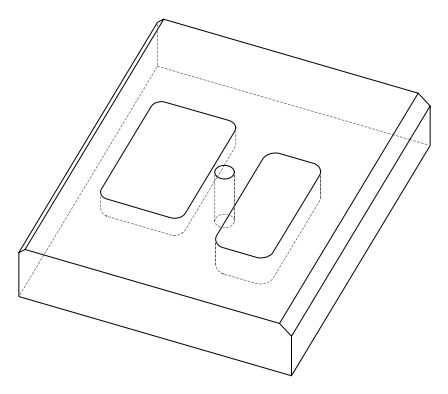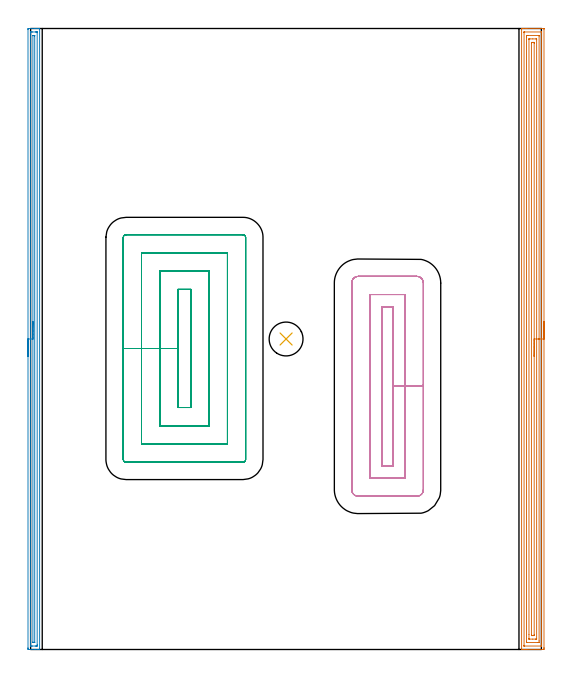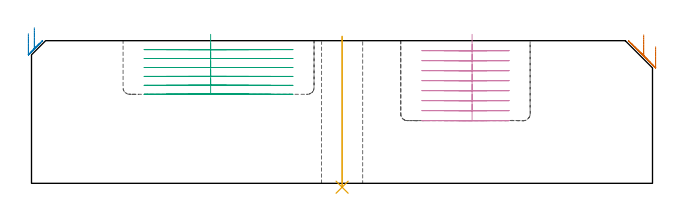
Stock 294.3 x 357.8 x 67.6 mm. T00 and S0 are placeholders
(PLAN: 5 operations, 2 tool changes, 51.7 min)
(1 AREA_MILL | FG_CHAMFER_SURFACE | UGT0205_001 | 14.56 min | 29776 mm3)
(2 AREA_MILL_1 | FG_CHAMFER_SURFACE_1 | UGT0205_001 | 8.76 min | 8037 mm3)
(3 MILL_RECTANGULAR_POCKET | POCKET_RECTANGULAR_STRAIGHT | UGT0201_095 | Follow Part, ap 5, ae 75% | 14.36 min | 343425 mm3)
(4 MILL_RECTANGULAR_POCKET_1 | POCKET_RECTANGULAR_STRAIGHT_1 | UGT0201_095 | Follow Part, ap 5, ae 75% | 13.72 min | 333717 mm3)
(5 INDEXABLE_INSERT_DRILL_THROUGH_HOLE_FROM_SOLID | STEP1HOLE | NXT0302_010 | 0.29 min | 20190 mm3)
(TOOL UGT0205_001 | Chamfer Mill 20 x 3 x 45 deg. | D20 FL50 Z2)
(TOOL UGT0201_095 | End mill 20 mm | D20 R3 FL38 Z4)
(TOOL NXT0302_010 | Index. Insert Drill 19.5mm [880-D1950L25-05] | D19.5 PA176 FL98 Z2)
(OP 1 AREA_MILL)
G17 G21 G94 G90
T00 M6
G54
G17 G0 G90 X295.8 Y188.9 S1061 M3
G43 Z77.6 H0
Z64.7
G94 G1 Y188.862 Z63.828 F250.
Y188.748 Z62.963
Y188.559 Z62.112
Y188.297 Z61.28
Y187.963 Z60.474
Y187.56 Z59.7
Y187.091 Z58.964
Y186.56 Z58.272
Y185.971 Z57.629
Y185.328 Z57.04
Y184.636 Z56.508
Y183.9 Z56.04
Y183.126 Z55.637
Y182.32 Z55.303
Y181.488 Z55.041
Y180.636 Z54.852
Y179.772 Z54.738
Y178.9 Z54.7
Y1.171
X295.799 Y0.622 Z54.701
X295.797 Y0.28 Z54.702
X295.793 Y0.01 Z54.704
X295.463 Y0. Z55.034
X285.857 Z64.637
X285.326 Z65.171
X284.984 Z65.512
X284.452 Z66.044
X284.11 Z66.384
X283.164 Z67.336
X283.031 Y0.001 Z67.461
X282.951 Y0.006 Z67.541
X282.903 Y0.01 Z67.588
X282.9 Y0.175 Z67.6
Y357.625
X282.902 Y357.79 Z67.589
X283.03 Y357.797 Z67.463
X283.164 Y357.8 Z67.335
X283.426 Z67.074
X284.11 Z66.384
X285.326 Z65.171
X285.857 Z64.637
X295.463 Z55.034
X295.732 Y357.796 Z54.765
X295.792 Y357.79 Z54.705
X295.799 Y357.728 Z54.699
X295.8 Y357.178 Z54.7
Y178.9
X294.386 Z56.114
X294.385 Y2.409 Z56.115
X294.383 Y2.067 Z56.117
X294.381 Y2.025 Z56.119
X294.38 Y2.012 Z56.12
X294.355 Y2.009 Z56.145
X294.249 Y2.003 Z56.251
X294.116 Y2. Z56.384
X284.51 Z65.99
X284.361 Y2.003 Z66.139
X284.329 Y2.007 Z66.171
X284.321 Y2.011 Z66.179
X284.319 Y2.021 Z66.181
X284.316 Y2.056 Z66.184
X284.315 Y2.2 Z66.185
X284.314 Y2.409 Z66.186
X284.315 Y355.391 Z66.185
X284.317 Y355.733 Z66.183
X284.319 Y355.775 Z66.181
X284.32 Y355.788 Z66.18
X284.345 Y355.791 Z66.155
X284.451 Y355.796 Z66.049
X284.584 Y355.799 Z65.916
X294.19 Y355.8 Z56.31
X294.34 Y355.797 Z56.16
X294.371 Y355.793 Z56.129
X294.379 Y355.789 Z56.121
X294.381 Y355.779 Z56.119
X294.384 Y355.744 Z56.116
X294.386 Y355.6 Z56.114
Y355.391
Y178.9
X292.972 Z57.528
Y4.959
X292.97 Y4.196 Z57.53
X292.968 Y4.069 Z57.532
X292.965 Y4.024 Z57.535
X292.959 Y4.009 Z57.541
X292.939 Y4.007 Z57.561
X292.843 Y4.004 Z57.657
X292.162 Y4. Z58.338
X285.857 Y4.001 Z64.643
X285.793 Y4.004 Z64.707
X285.743 Y4.01 Z64.757
X285.735 Y4.012 Z64.765
X285.733 Y4.028 Z64.767
X285.73 Y4.065 Z64.77
X285.729 Y4.196 Z64.771
Y4.328
X285.728 Y352.841 Z64.772
X285.73 Y353.604 Z64.77
X285.732 Y353.731 Z64.768
X285.735 Y353.776 Z64.765
X285.741 Y353.79 Z64.759
X285.761 Y353.793 Z64.739
X285.857 Y353.796 Z64.643
X286.538 Y353.8 Z63.962
X286.73 Z63.77
X292.843 Y353.799 Z57.657
X292.907 Y353.796 Z57.593
X292.957 Y353.79 Z57.543
X292.965 Y353.788 Z57.535
X292.967 Y353.772 Z57.533
X292.97 Y353.735 Z57.53
X292.971 Y353.604 Z57.529
X292.972 Y353.472 Z57.528
Y178.9
X291.557 Z58.943
Y6.249
X291.555 Y6.123 Z58.945
X291.55 Y6.041 Z58.95
X291.546 Y6.009 Z58.954
X291.525 Y6.008 Z58.975
X291.097 Y6. Z59.403
X291.081 Z59.419
X289.35 Z61.15
X287.587 Z62.913
X287.181 Y6.01 Z63.319
X287.149 Y6.021 Z63.351
X287.146 Y6.052 Z63.354
X287.144 Y6.097 Z63.356
X287.143 Y8.664 Z63.357
Y351.551
X287.145 Y351.677 Z63.355
X287.15 Y351.759 Z63.35
X287.154 Y351.79 Z63.346
X287.175 Y351.792 Z63.325
X287.603 Y351.8 Z62.897
X287.62 Z62.88
X289.35 Z61.15
X291.113 Z59.387
X291.519 Y351.79 Z58.981
X291.551 Y351.779 Z58.949
X291.554 Y351.748 Z58.946
X291.556 Y351.703 Z58.944
X291.557 Y351.658 Z58.943
Y351.345
Y178.9
X290.143 Z60.357
Y8.664
X290.141 Y8.259 Z60.359
X290.138 Y8.056 Z60.362
X290.136 Y8.014 Z60.364
X290.092 Y8.01 Z60.408
X289.996 Y8.003 Z60.504
X289.35 Y8. Z61.15
X289.126 Z61.374
X288.637 Y8.003 Z61.863
X288.582 Y8.007 Z61.918
X288.567 Y8.01 Z61.933
X288.564 Y8.019 Z61.936
X288.561 Y8.06 Z61.939
X288.558 Y8.234 Z61.942
X288.557 Y8.582 Z61.943
Y349.135
X288.559 Y349.541 Z61.941
X288.562 Y349.744 Z61.938
X288.564 Y349.786 Z61.936
X288.608 Y349.79 Z61.892
X288.704 Y349.797 Z61.796
X289.35 Y349.8 Z61.15
X289.574 Z60.926
X290.063 Y349.797 Z60.437
X290.118 Y349.793 Z60.382
X290.133 Y349.79 Z60.367
X290.136 Y349.781 Z60.364
X290.139 Y349.74 Z60.361
X290.142 Y349.566 Z60.358
X290.143 Y349.217 Z60.357
Y178.9
Y178.028 Z60.395
Y177.163 Z60.509
Y176.312 Z60.698
Y175.48 Z60.96
Y174.674 Z61.294
Y173.9 Z61.697
Y173.164 Z62.165
Y172.472 Z62.696
Y171.829 Z63.286
Y171.24 Z63.929
Y170.708 Z64.621
Y170.24 Z65.357
Y169.837 Z66.131
Y169.503 Z66.937
Y169.241 Z67.769
Y169.052 Z68.62
Y168.938 Z69.485
Y168.9 Z70.357
G0 Z77.6
M5
M2
(OP 2 AREA_MILL_1)
G17 G21 G94 G90
T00 M6
G54
G17 G0 G90 X-1.5 Y168.9 S1061 M3
G43 Z77.6 H0
Z70.9
G94 G1 Y168.938 Z70.028 F250.
Y169.052 Z69.164
Y169.241 Z68.312
Y169.503 Z67.48
Y169.837 Z66.674
Y170.24 Z65.9
Y170.709 Z65.164
Y171.24 Z64.472
Y171.829 Z63.829
Y172.472 Z63.24
Y173.164 Z62.708
Y173.9 Z62.24
Y174.674 Z61.837
Y175.48 Z61.503
Y176.312 Z61.241
Y177.164 Z61.052
Y178.028 Z60.938
Y178.9 Z60.9
Y357.178
X-1.498 Y357.486
X-1.494 Y357.79 Z60.903
X-1.198 Y357.8 Z61.199
X2.285 Z64.68
X2.815 Z65.212
X3.156 Z65.552
X3.686 Z66.082
X4.027 Z66.422
X4.709 Z67.109
X4.963 Z67.363
X5.083 Y357.798 Z67.475
X5.197 Y357.79 Z67.588
X5.2 Y357.625 Z67.6
Y0.175
X5.197 Y0.01 Z67.588
X5.083 Y0.002 Z67.475
X4.963 Y0. Z67.363
X4.709 Z67.109
X4.027 Z66.422
X2.815 Z65.212
X2.285 Z64.68
X-1.101 Z61.296
X-1.198 Y0.002 Z61.199
X-1.494 Y0.01 Z60.903
X-1.498 Y0.314 Z60.9
X-1.5 Y0.622
Y0.932
Y178.9
X-0.086 Z62.314
X-0.085 Y355.143 Z62.315
X-0.084 Y355.391 Z62.316
X-0.08 Y355.714 Z62.32
X-0.079 Y355.785 Z62.321
X0.013 Y355.791 Z62.413
X0.147 Y355.798 Z62.547
X0.544 Y355.799 Z62.944
X1.016 Y355.8 Z63.416
X2.758 Z65.158
X3.156 Z65.556
X3.63 Y355.798 Z66.03
X3.752 Y355.792 Z66.152
X3.776 Y355.79 Z66.176
X3.779 Y355.747 Z66.179
X3.783 Y355.641 Z66.183
X3.785 Y355.391 Z66.185
Y2.657
X3.784 Y2.409 Z66.184
X3.78 Y2.087 Z66.18
X3.779 Y2.015 Z66.179
X3.687 Y2.009 Z66.087
X3.553 Y2.002 Z65.953
X3.156 Y2.001 Z65.556
X2.684 Y2. Z65.084
X0.942 Z63.342
X0.544 Z62.944
X0.07 Y2.002 Z62.47
X-0.052 Y2.008 Z62.348
X-0.076 Y2.01 Z62.324
X-0.079 Y2.053 Z62.321
X-0.083 Y2.159 Z62.317
X-0.085 Y2.409 Z62.315
X-0.086 Y178.9 Z62.314
X1.328 Z63.728
X1.329 Y353.604 Z63.729
X1.33 Y353.69 Z63.73
X1.335 Y353.779 Z63.735
X1.337 Y353.791 Z63.737
X1.344 Y353.794 Z63.744
X1.367 Y353.798 Z63.767
X1.415 Y353.799 Z63.815
X2.095 Z64.495
X2.285 Y353.796 Z64.685
X2.348 Y353.792 Z64.748
X2.364 Y353.789 Z64.764
X2.367 Y353.75 Z64.767
X2.37 Y353.692 Z64.77
X2.371 Y353.604 Z64.771
Y353.515
Y4.196
X2.37 Y4.11 Z64.77
X2.365 Y4.021 Z64.765
X2.363 Y4.009 Z64.763
X2.356 Y4.006 Z64.756
X2.333 Y4.002 Z64.733
X2.285 Y4.001 Z64.685
X1.605 Z64.005
X1.415 Y4.004 Z63.815
X1.352 Y4.008 Z63.752
X1.335 Y4.011 Z63.735
X1.333 Y4.05 Z63.733
X1.33 Y4.108 Z63.73
X1.329 Y4.196 Z63.729
X1.328 Y4.285 Z63.728
Y178.9
Y179.772 Z63.766
Y180.637 Z63.88
Y181.488 Z64.069
Y182.32 Z64.332
Y183.126 Z64.665
Y183.9 Z65.068
Y184.636 Z65.537
Y185.328 Z66.068
Y185.971 Z66.657
Y186.56 Z67.301
Y187.092 Z67.993
Y187.56 Z68.728
Y187.963 Z69.502
Y188.297 Z70.308
Y188.559 Z71.14
Y188.748 Z71.992
Y188.862 Z72.857
Y188.9 Z73.728
G0 Z77.6
M5
M2
(OP 3 MILL_RECTANGULAR_POCKET)
G17 G21 G94 G90
T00 M6
G54
G17 G0 G90 X84.9 Y200.445 S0 M3
G43 Z77.6 H0
Z70.6
G94 G1 Y173.45 Z63.367 F250.
Y139.4 F500.
X92.4
Y207.5
X84.9
Y173.45
X74.4
Y128.9
X102.9
Y218.
X74.4
Y173.45
X63.9
Y118.4
X113.4
Y228.5
X63.9
Y173.45
X53.4
Y109.5
G3 X55. Y107.9 R1.6
G1 X122.3
G3 X123.9 Y109.5 R1.6
G1 Y237.4
G3 X122.3 Y239. R1.6
G1 X55.
G3 X53.4 Y237.4 R1.6
G1 Y173.45
Y172.45
G0 X84.9 Y200.445 Z66.367
G1 Y173.45 Z59.133 F250.
Y139.4 F500.
X92.4
Y207.5
X84.9
Y173.45
X74.4
Y128.9
X102.9
Y218.
X74.4
Y173.45
X63.9
Y118.4
X113.4
Y228.5
X63.9
Y173.45
X53.4
Y109.5
G3 X55. Y107.9 R1.6
G1 X122.3
G3 X123.9 Y109.5 R1.6
G1 Y237.4
G3 X122.3 Y239. R1.6
G1 X55.
G3 X53.4 Y237.4 R1.6
G1 Y173.45
Y172.45
G0 X84.9 Y200.445 Z62.133
G1 Y173.45 Z54.9 F250.
Y139.4 F500.
X92.4
Y207.5
X84.9
Y173.45
X74.4
Y128.9
X102.9
Y218.
X74.4
Y173.45
X63.9
Y118.4
X113.4
Y228.5
X63.9
Y173.45
X53.4
Y109.5
G3 X55. Y107.9 R1.6
G1 X122.3
G3 X123.9 Y109.5 R1.6
G1 Y237.4
G3 X122.3 Y239. R1.6
G1 X55.
G3 X53.4 Y237.4 R1.6
G1 Y173.45
Y172.45
G0 X84.9 Y200.445 Z57.9
G1 Y173.45 Z50.667 F250.
Y139.4 F500.
X92.4
Y207.5
X84.9
Y173.45
X74.4
Y128.9
X102.9
Y218.
X74.4
Y173.45
X63.9
Y118.4
X113.4
Y228.5
X63.9
Y173.45
X53.4
Y109.5
G3 X55. Y107.9 R1.6
G1 X122.3
G3 X123.9 Y109.5 R1.6
G1 Y237.4
G3 X122.3 Y239. R1.6
G1 X55.
G3 X53.4 Y237.4 R1.6
G1 Y173.45
Y172.45
G0 X84.9 Y200.445 Z53.667
G1 Y173.45 Z46.433 F250.
Y139.4 F500.
X92.4
Y207.5
X84.9
Y173.45
X74.4
Y128.9
X102.9
Y218.
X74.4
Y173.45
X63.9
Y118.4
X113.4
Y228.5
X63.9
Y173.45
X53.4
Y109.5
G3 X55. Y107.9 R1.6
G1 X122.3
G3 X123.9 Y109.5 R1.6
G1 Y237.4
G3 X122.3 Y239. R1.6
G1 X55.
G3 X53.4 Y237.4 R1.6
G1 Y173.45
Y172.45
G0 X84.9 Y200.445 Z49.433
G1 Y173.45 Z42.2 F250.
Y139.4 F500.
X92.4
Y207.5
X84.9
Y173.45
X74.4
Y128.9
X102.9
Y218.
X74.4
Y173.45
X63.9
Y118.4
X113.4
Y228.5
X63.9
Y173.45
X53.4
Y109.5
G3 X55. Y107.9 R1.6
G1 X122.3
G3 X123.9 Y109.5 R1.6
G1 Y237.4
G3 X122.3 Y239. R1.6
G1 X55.
G3 X53.4 Y237.4 R1.6
G1 Y173.45
Y172.45
G0 Z77.6
M5
M2
(OP 4 MILL_RECTANGULAR_POCKET_1)
G17 G21 G94 G90
T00 M6
G54
G17 G0 G90 X208.8 Y122.773 S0 M3
G43 Z77.6 H0
Z70.6
G94 G1 Y151.65 Z62.862 F250.
Y197.5 F500.
X202.5
Y105.8
X208.8
Y151.65
X215.8
Y204.5
X195.5
Y98.8
X215.8
Y151.65
X226.3
Y211.2
G3 X222.5 Y215. R3.8
G1 X188.8
G3 X185. Y211.2 R3.8
G1 Y92.1
G3 X188.8 Y88.3 R3.8
G1 X222.5
G3 X226.3 Y92.1 R3.8
G1 Y151.65
Y152.65
G0 X208.8 Y122.773 Z65.862
G1 Y151.65 Z58.125 F250.
Y197.5 F500.
X202.5
Y105.8
X208.8
Y151.65
X215.8
Y204.5
X195.5
Y98.8
X215.8
Y151.65
X226.3
Y211.2
G3 X222.5 Y215. R3.8
G1 X188.8
G3 X185. Y211.2 R3.8
G1 Y92.1
G3 X188.8 Y88.3 R3.8
G1 X222.5
G3 X226.3 Y92.1 R3.8
G1 Y151.65
Y152.65
G0 X208.8 Y122.773 Z61.125
G1 Y151.65 Z53.387 F250.
Y197.5 F500.
X202.5
Y105.8
X208.8
Y151.65
X215.8
Y204.5
X195.5
Y98.8
X215.8
Y151.65
X226.3
Y211.2
G3 X222.5 Y215. R3.8
G1 X188.8
G3 X185. Y211.2 R3.8
G1 Y92.1
G3 X188.8 Y88.3 R3.8
G1 X222.5
G3 X226.3 Y92.1 R3.8
G1 Y151.65
Y152.65
G0 X208.8 Y122.773 Z56.387
G1 Y151.65 Z48.65 F250.
Y197.5 F500.
X202.5
Y105.8
X208.8
Y151.65
X215.8
Y204.5
X195.5
Y98.8
X215.8
Y151.65
X226.3
Y211.2
G3 X222.5 Y215. R3.8
G1 X188.8
G3 X185. Y211.2 R3.8
G1 Y92.1
G3 X188.8 Y88.3 R3.8
G1 X222.5
G3 X226.3 Y92.1 R3.8
G1 Y151.65
Y152.65
G0 X208.8 Y122.773 Z51.65
G1 Y151.65 Z43.912 F250.
Y197.5 F500.
X202.5
Y105.8
X208.8
Y151.65
X215.8
Y204.5
X195.5
Y98.8
X215.8
Y151.65
X226.3
Y211.2
G3 X222.5 Y215. R3.8
G1 X188.8
G3 X185. Y211.2 R3.8
G1 Y92.1
G3 X188.8 Y88.3 R3.8
G1 X222.5
G3 X226.3 Y92.1 R3.8
G1 Y151.65
Y152.65
G0 X208.8 Y122.773 Z46.912
G1 Y151.65 Z39.175 F250.
Y197.5 F500.
X202.5
Y105.8
X208.8
Y151.65
X215.8
Y204.5
X195.5
Y98.8
X215.8
Y151.65
X226.3
Y211.2
G3 X222.5 Y215. R3.8
G1 X188.8
G3 X185. Y211.2 R3.8
G1 Y92.1
G3 X188.8 Y88.3 R3.8
G1 X222.5
G3 X226.3 Y92.1 R3.8
G1 Y151.65
Y152.65
G0 X208.8 Y122.773 Z42.175
G1 Y151.65 Z34.437 F250.
Y197.5 F500.
X202.5
Y105.8
X208.8
Y151.65
X215.8
Y204.5
X195.5
Y98.8
X215.8
Y151.65
X226.3
Y211.2
G3 X222.5 Y215. R3.8
G1 X188.8
G3 X185. Y211.2 R3.8
G1 Y92.1
G3 X188.8 Y88.3 R3.8
G1 X222.5
G3 X226.3 Y92.1 R3.8
G1 Y151.65
Y152.65
G0 X208.8 Y122.773 Z37.437
G1 Y151.65 Z29.7 F250.
Y197.5 F500.
X202.5
Y105.8
X208.8
Y151.65
X215.8
Y204.5
X195.5
Y98.8
X215.8
Y151.65
X226.3
Y211.2
G3 X222.5 Y215. R3.8
G1 X188.8
G3 X185. Y211.2 R3.8
G1 Y92.1
G3 X188.8 Y88.3 R3.8
G1 X222.5
G3 X226.3 Y92.1 R3.8
G1 Y151.65
Y152.65
G0 Z77.6
M5
M2
(OP 5 INDEXABLE_INSERT_DRILL_THROUGH_HOLE_FROM_SOLID)
G17 G21 G94 G90
T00 M6
G54
G17 G0 G90 X147.2 Y178.9 S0 M3
G43 Z77.6 H1
G94 G81 G98 Z-1.84 F250. R69.6
G80
M5
M2
